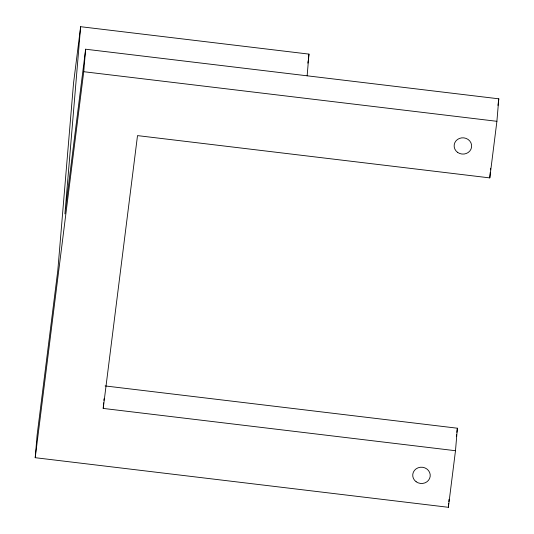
<?xml version="1.0" encoding="UTF-8"?>
<svg xmlns="http://www.w3.org/2000/svg" width="534" height="534" viewBox="0 0 534 534"><rect width="100%" height="100%" fill="white"/><g stroke="black" fill="none" stroke-linecap="round" stroke-linejoin="round"><path stroke-width="0.8" d="M105.098 385.928L457.378 428.215L455.489 450.716L448.373 507.3L35.211 457.698L37.1 435.203L57.805 270.498L73.525 83.284L80.641 26.7L308.966 54.108L307.143 75.808M80.641 26.7L64.921 213.914L85.627 49.215L498.789 98.817L496.9 121.311L489.785 177.895L137.512 135.609L103.209 408.423L455.489 450.716M35.211 457.698L83.738 71.71L85.627 49.215M103.209 408.423L103.683 402.803M103.883 400.387L104.023 398.785M448.373 507.3L448.707 503.282M448.847 501.673L449.047 499.263M489.785 177.895L490.259 172.275M490.459 169.859L490.599 168.257M307.831 63.132L308.145 60.669M308.352 59.034L308.966 54.108M456.343 436.418L456.55 434.776M456.857 432.32L457.378 428.215M497.962 105.378L498.789 98.817M83.738 71.71L496.9 121.311M457.671 152.43A8.764 8.143 4.8 0 0 471.595 146.997A8.764 8.143 4.8 0 0 459.434 138.426A8.764 8.143 4.8 0 0 457.671 152.43M416.14 481.748A8.764 8.143 4.8 0 0 430.164 476.528A8.764 8.143 4.8 0 0 418.149 467.777A8.764 8.143 4.8 0 0 416.14 481.748"/></g></svg>
